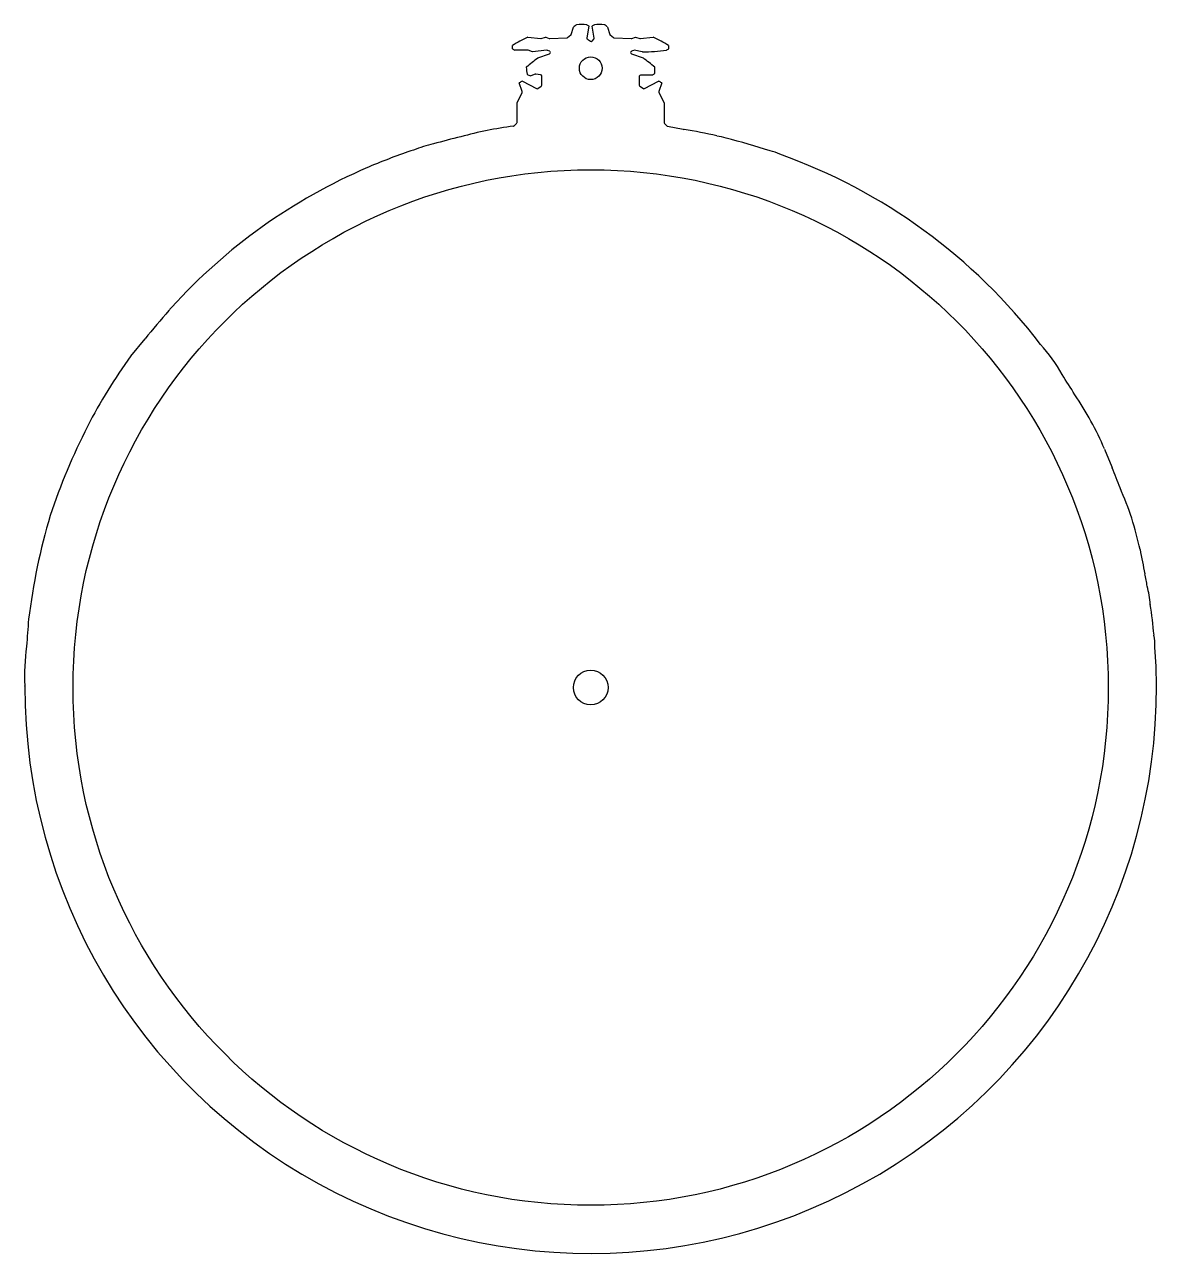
# Model space of a CAD drawing. Header units: millimetres. Extents: x -68 to 67, y -67 to 79.
import ezdxf

# ---------------------------------------------------------------- set-up
doc = ezdxf.new("R2010")
doc.units = ezdxf.units.MM
for name, color, linetype in [('CUT_INNER', 6, 'Continuous'), ('CUT_OUTER', 1, 'Continuous'), ('GUIDE', 3, 'Continuous')]:
    doc.layers.add(name, color=color, linetype=linetype)

msp = doc.modelspace()

# ---------------------------------------------------------------- linework, layer by layer
at = {"layer": 'CUT_INNER'}
for centre, radius in [((0, 73.87), 1.35), ((0, 0), 2.07)]:
    msp.add_circle(centre, radius, dxfattribs=at)
at = {"layer": 'CUT_OUTER'}
for points in [[(-2.75, 77.53), (-2.37, 77.84)], [(-2.32, 77.91), (-2.05, 78.79), (-2.05, 78.79)], [(-0.21, 78.88), (-0.21, 78.88), (-0.46, 77.5)], [(0.43, 77.48), (0.16, 78.88), (0.16, 78.88)], [(2.01, 78.79), (2.01, 78.79), (2.27, 77.91)], [(2.32, 77.84), (2.71, 77.53)], [(-7.5, 77.59), (-7.5, 77.59), (-5.96, 77.41)], [(-5.9, 77.42), (-5.38, 77.59), (-5.38, 77.59), (-5.37, 77.59), (-4.95, 77.42)], [(-4.88, 77.41), (-2.84, 77.49)], [(-0.4, 77.35), (-0.03, 77.1)], [(0.16, 77.12), (0.39, 77.35)], [(2.8, 77.49), (4.84, 77.41)], [(4.9, 77.42), (5.33, 77.59), (5.34, 77.59), (5.34, 77.59), (5.86, 77.42)], [(5.92, 77.41), (7.46, 77.59), (7.46, 77.59)], [(-7.53, 76.02), (-9.07, 76.02), (-9.07, 76.02)], [(-5.23, 76.02), (-6.94, 75.84), (-6.95, 75.84), (-6.95, 75.84), (-7.48, 76.01)], [(-6.3, 75.1), (-6.3, 75.1), (-4.9, 75.61)], [(-4.89, 75.89), (-5.16, 76)], [(5.11, 76), (4.85, 75.89)], [(4.86, 75.61), (6.26, 75.1), (6.26, 75.1)], [(6.17, 75.84), (6.16, 75.84), (5.2, 76.01)], [(-8.17, 71.09), (-8.52, 72.14), (-8.52, 72.14)], [(-8.15, 72.33), (-8.14, 72.32), (-6.47, 71.44)], [(-6.61, 73.15), (-7.13, 72.97), (-7.13, 72.97)], [(-5.97, 73.08), (-6.54, 73.15)], [(-5.84, 71.85), (-5.84, 72.93)], [(5.8, 72.91), (5.8, 71.85)], [(7.37, 73.06), (7.36, 73.06), (5.95, 73.06)], [(6.43, 71.44), (8.1, 72.32), (8.11, 72.33)], [(8.48, 72.14), (8.47, 72.14), (8.13, 71.09)], [(-8.79, 67.4), (-8.79, 69.74), (-8.79, 69.74), (-8.79, 69.74), (-8.18, 70.98)], [(-6.32, 71.45), (-5.91, 71.73)], [(5.86, 71.73), (6.28, 71.45)], [(8.13, 70.98), (8.75, 69.74), (8.75, 69.74), (8.75, 69.74), (8.75, 67.4)], [(-9.13, 67), (-8.84, 67.29)], [(8.8, 67.29), (9.09, 67)], [(9.17, 66.96), (11.04, 66.59), (11.13, 66.58)], [(-50.06, 45.28), (-50.01, 45.33)], [(-54.88, 39.54), (-53.17, 41.58)], [(61.3, 28.45), (62.16, 26.32), (62.2, 26.21)], [(66.77, 9.93), (66.77, 9.9)], [(-67.5, 0.18), (-67.53, 0.2), (-67.53, 0.2)]]:
    msp.add_lwpolyline(points, dxfattribs=at)
for centre, radius, start, end in [((-2.46, 77.95), 0.15, 308.7006, 343.2777), ((0.73, 75.47), 4.33, 123.8045, 129.9144), ((-1.08, 65.94), 13.14, 87.3804, 92.6174), ((-2.2, 76.18), 3.36, 53.5082, 59.1779), ((2.17, 76.16), 3.38, 120.7687, 126.4169), ((1.04, 66.83), 12.25, 87.1941, 92.8079), ((-1.18, 74.91), 5.03, 50.5579, 55.8229), ((2.42, 77.95), 0.15, 196.6839, 231.2994), ((2.01, 58.11), 21.68, 116.0268, 121.5999), ((-5.63, 76.39), 3.73, 177.1614, 182.8399), ((-5.95, 77.56), 0.15, 263.3059, 288.3931), ((-4.89, 77.56), 0.15, 248.2419, 272.4745), ((-2.85, 77.64), 0.15, 272.4745, 308.7006), ((-0.32, 77.47), 0.15, 169.3914, 236.2777), ((0.05, 77.23), 0.15, 236.2777, 315.0523), ((0.28, 77.45), 0.15, 315.0523, 10.6339), ((2.81, 77.64), 0.15, 231.2994, 267.5255), ((4.85, 77.56), 0.15, 267.5255, 291.7581), ((5.91, 77.56), 0.15, 251.6069, 276.6941), ((-1.43, 59.25), 20.38, 58.223, 64.1504), ((5.55, 76.39), 3.77, 357.1905, 2.8081), ((-7.35, 78.9), 3.35, 233.4023, 239.0894), ((3.98, 60.83), 17.58, 125.7746, 131.5568), ((-7.53, 75.87), 0.15, 71.6069, 90), ((-5.22, 75.87), 0.15, 66.8303, 95.9941), ((-4.95, 75.75), 0.15, 290.2269, 66.8303), ((4.91, 75.75), 0.15, 113.1697, 249.7659), ((5.17, 75.86), 0.15, 79.7186, 113.1697), ((5.85, 103.12), 27.29, 270.669, 276.6944), ((-3.36, 61.65), 16.53, 48.2723, 54.4237), ((7.31, 78.89), 3.35, 300.902, 306.5975), ((0.79, 74.51), 8.49, 183.527, 189.1725), ((0.27, 73.62), 7.38, 357.134, 2.8668), ((-6.41, 68.39), 4.3, 113.8122, 119.3176), ((-5.54, 77.62), 4.92, 245.273, 251.0689), ((-6.56, 73), 0.15, 82.8621, 108.4559), ((-5.99, 72.93), 0.15, 360, 82.8621), ((-5.99, 71.85), 0.15, 303.7223, 360), ((5.95, 72.91), 0.15, 90, 180), ((5.95, 71.85), 0.15, 180, 236.2777), ((5.65, 75.95), 3.36, 300.8435, 306.5363), ((6.36, 68.38), 4.31, 60.6517, 66.1349), ((-8.31, 71.04), 0.15, 333.423, 18.4559), ((-6.4, 71.58), 0.15, 242.2224, 303.7223), ((6.36, 71.58), 0.15, 236.2777, 297.7685), ((8.27, 71.04), 0.15, 161.5755, 206.577), ((-3.22, 20.9), 46.45, 97.4026, 105.3156), ((-9.24, 67.11), 0.15, 280.7382, 315), ((-8.94, 67.4), 0.15, 315, 0), ((8.9, 67.4), 0.15, 180, 225), ((9.2, 67.11), 0.15, 225, 258.8478), ((0.06, 0.33), 67.17, 77.0971, 80.5121), ((-16.4, 53.02), 12.05, 101.2503, 113.1183), ((-0.16, 0.58), 66.9, 103.2548, 106.1383), ((14.1, 59.33), 6.53, 71.6423, 81.6106), ((0.1, 0.36), 67.12, 71.5037, 76.1587), ((-0.09, 0.24), 67.25, 108.235, 113.0579), ((20.17, 58.55), 5.61, 64.708, 77.2826), ((0, 0), 67.49, 37.3321, 70.4761), ((0, 0), 67.5, 113.2246, 137.8126), ((-26.03, 60.92), 1.25, 108.2613, 117.8799), ((-0.26, 0.22), 67.16, 138.2189, 141.9838), ((-48.56, 43.65), 2.21, 132.5315, 143.5708), ((41.27, 29.39), 16.94, 27.9335, 42.9673), ((2.54, -1.58), 70.63, 144.3866, 152.3986), ((1.14, 0.72), 66.15, 31.1398, 33.5955), ((24.86, 12.72), 39.7, 23.356, 34.026), ((7.88, -3.46), 76.23, 153.0103, 161.6683), ((0.57, 0.23), 66.89, 20.6401, 22.8564), ((30.25, 9.06), 36.06, 11.8247, 24.1446), ((6.93, -0.87), 74.54, 163.3287, 173.0582), ((191.27, 39.91), 127.89, 190.5691, 191.882), ((2.32, 0.46), 65.13, 10.2783, 11.6143), ((52.04, 8.6), 14.78, 5.1585, 13.6246), ((0.14, 0.02), 67.36, 5.3044, 8.439), ((589.94, -44.85), 659.14, 175.38816, 175.67045), ((58.87, 4.84), 8.45, 359.84, 9.5504), ((-37.29, 1.21), 30.26, 172.9933, 181.9261), ((0, 0), 67.5, 179.8493, 4.095)]:
    msp.add_arc(centre, radius, start, end, dxfattribs=at)
at = {"layer": 'GUIDE'}
msp.add_circle((0, 0), 61.76, dxfattribs=at)

doc.saveas('drawing.dxf')
